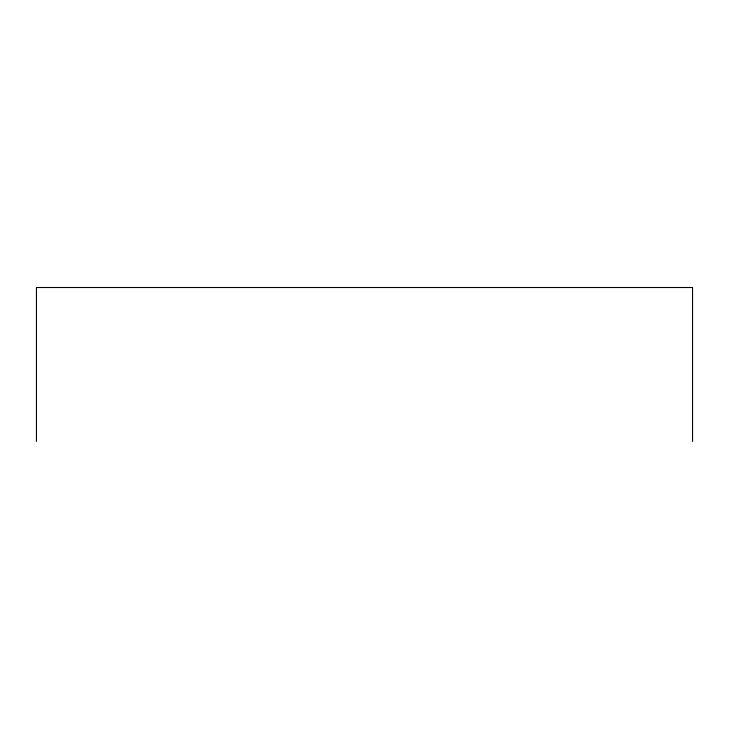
<?xml version="1.0" encoding="UTF-8"?>
<svg xmlns="http://www.w3.org/2000/svg" width="729" height="729" viewBox="0 0 729 729"><rect width="100%" height="100%" fill="white"/><g stroke="black" fill="none" stroke-linecap="round" stroke-linejoin="round"><path stroke-width="1.09" d="M692.55 441.492L692.55 287.508L36.45 287.508L36.45 441.492"/></g></svg>
